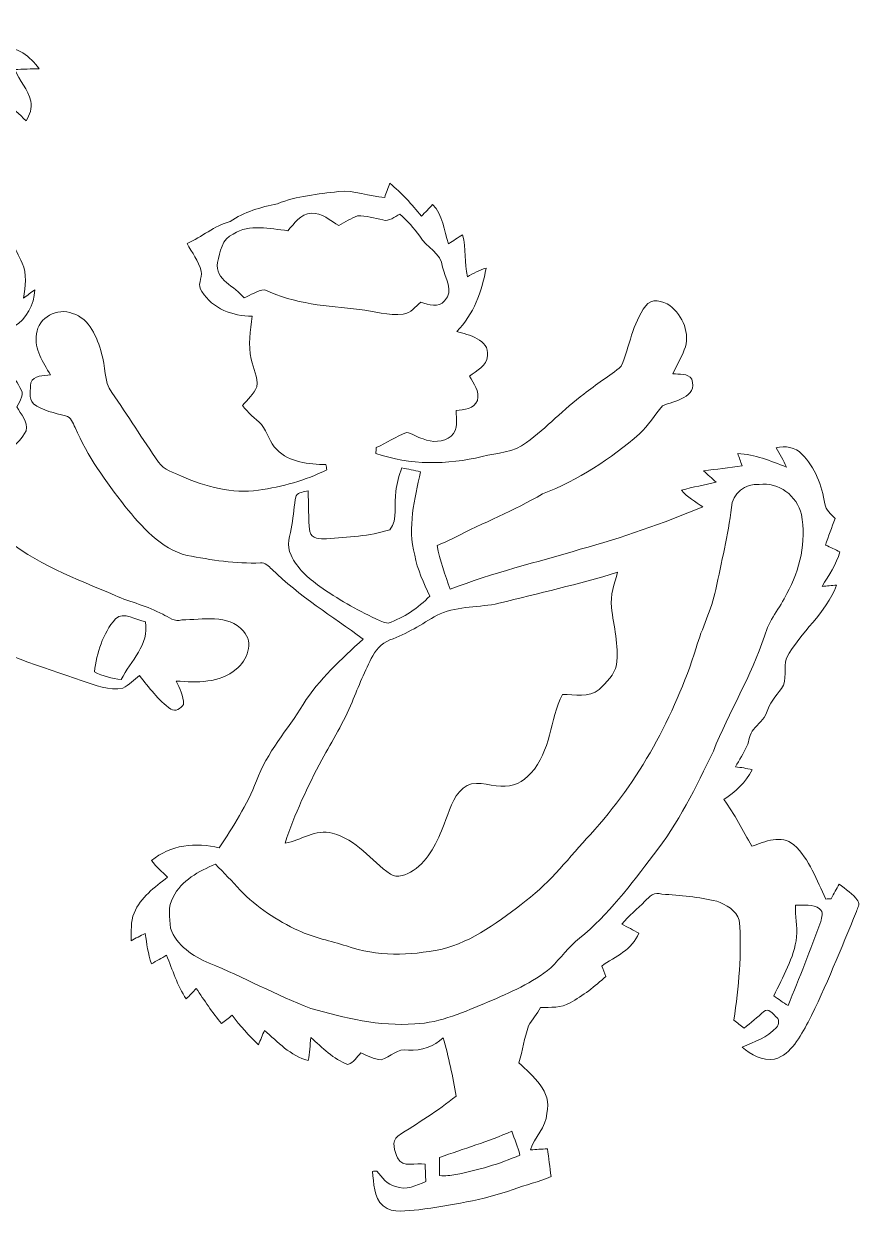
# Model space of a CAD drawing. Header units: centimetres. Extents: x -16.2 to 16.2, y -11.9 to 11.9.
# Drawn here: x -0.54 to 16.18, y -11.94 to 11.88 of the extents above; entities that cross this region are included whole.
import ezdxf

# ---------------------------------------------------------------- set-up
doc = ezdxf.new("R2010")
doc.units = ezdxf.units.CM
doc.header["$MEASUREMENT"] = 0
doc.layers.add('Layer 1', color=7, linetype='Continuous')

msp = doc.modelspace()

# ---------------------------------------------------------------- linework, layer by layer
at = {"layer": 'Layer 1', "color": 250, "lineweight": 9}
for points, knots in [([(-1.87476, 11.74506), (-1.60665, 11.83325), (-1.32301, 11.85371), (-1.04326, 11.87523), (-1.04326, 11.87523), (-1.03091, 11.8456), (-1.01856, 11.81632), (-1.00586, 11.78704), (-1.00586, 11.78704), (-1.16461, 11.7246), (-1.33183, 11.67415), (-1.468, 11.56761), (-1.468, 11.56761), (-1.16885, 11.46142), (-0.83971, 11.44978), (-0.55748, 11.2935), (-0.55748, 11.2935), (-0.42801, 11.21201), (-0.31865, 11.09947), (-0.22799, 10.97635), (-0.22799, 10.97635), (-0.39027, 10.97071), (-0.55184, 10.97212), (-0.71341, 10.95801), (-0.71341, 10.95801), (-0.62486, 10.73929), (-0.44601, 10.56149), (-0.39732, 10.32689), (-0.39732, 10.32689), (-0.36134, 10.18543), (-0.42308, 10.05455), (-0.48905, 9.93566), (-0.48905, 9.93566), (-0.62698, 10.06442), (-0.7628, 10.1946), (-0.89933, 10.32477), (-0.89933, 10.32477), (-1.12122, 10.08171), (-1.39498, 9.85382), (-1.74423, 9.85875), (-1.74423, 9.85875), (-1.71177, 9.98117), (-1.6712, 10.10147), (-1.63734, 10.22353), (-1.63734, 10.22353), (-1.92309, 10.08735), (-2.2681, 9.86228), (-2.57784, 10.05137), (-2.57784, 10.05137), (-2.50305, 10.15227), (-2.4265, 10.25175), (-2.34995, 10.35158), (-2.34995, 10.35158), (-2.48718, 10.42637), (-2.63711, 10.48705), (-2.73941, 10.60947), (-2.73941, 10.60947), (-2.62653, 10.63698), (-2.51399, 10.66097), (-2.39934, 10.68461), (-2.39934, 10.68461), (-2.43391, 10.78162), (-2.47201, 10.87687), (-2.5147, 10.97036), (-2.5147, 10.97036), (-2.75035, 10.84724), (-3.02446, 10.72659), (-3.14017, 10.47188), (-3.14017, 10.47188), (-3.27211, 10.10182), (-3.15957, 9.68378), (-2.93238, 9.37615), (-2.93238, 9.37615), (-2.57185, 8.91084), (-1.99082, 8.70658), (-1.58089, 8.29454), (-1.58089, 8.29454), (-1.33077, 8.04618), (-1.31278, 7.68776), (-1.1946, 7.37626), (-1.1946, 7.37626), (-1.13992, 7.39178), (-1.08489, 7.40695), (-1.02985, 7.42247), (-1.02985, 7.42247), (-1.07289, 7.57381), (-1.11946, 7.72445), (-1.14874, 7.87932), (-1.14874, 7.87932), (-0.85064, 7.71951), (-0.70812, 7.3812), (-0.56948, 7.08874), (-0.56948, 7.08874), (-0.46682, 6.86896), (-0.50457, 6.62025), (-0.54302, 6.38954), (-0.54302, 6.38954), (-0.46682, 6.44316), (-0.39238, 6.4989), (-0.31583, 6.55182), (-0.31583, 6.55182), (-0.32783, 6.25866), (-0.47917, 5.96797), (-0.7367, 5.81839), (-0.7367, 5.81839), (-0.89192, 5.72526), (-1.05243, 5.58379), (-1.00728, 5.37636), (-1.00728, 5.37636), (-1.03691, 5.05886), (-0.73634, 4.8666), (-0.61675, 4.60201), (-0.61675, 4.60201), (-0.51056, 4.48207), (-0.60828, 4.32614), (-0.67496, 4.2136), (-0.67496, 4.2136), (-0.59664, 4.06262), (-0.44318, 3.92045), (-0.49187, 3.73206), (-0.49187, 3.73206), (-0.55854, 3.58354), (-0.69189, 3.48089), (-0.79773, 3.36129), (-0.79773, 3.36129), (-0.76703, 3.13763), (-0.7247, 2.91538), (-0.70177, 2.69031), (-0.70177, 2.69031), (-0.68025, 2.31742), (-0.82136, 1.96394), (-0.9787, 1.63339), (-0.9787, 1.63339), (-0.31795, 1.08023), (0.50367, 0.77402), (1.28825, 0.44135), (1.28825, 0.44135), (1.6001, 0.29989), (1.93983, 0.23074), (2.24075, 0.06423), (2.24075, 0.06423), (2.36281, 0.00814), (2.47676, -0.09663), (2.62563, -0.04689), (2.62563, -0.04689), (3.03274, -0.04866), (3.55097, 0.08222), (3.854, -0.27479), (3.854, -0.27479), (4.07061, -0.50268), (3.92773, -0.86216), (3.71042, -1.0322), (3.71042, -1.0322), (3.38481, -1.31513), (2.9202, -1.30419), (2.51309, -1.27103), (2.51309, -1.27103), (2.58083, -1.4199), (2.6595, -1.56913), (2.65597, -1.73882), (2.65597, -1.73882), (2.60411, -1.8189), (2.49757, -1.89686), (2.40409, -1.8316), (2.40409, -1.8316), (2.15079, -1.6545), (1.96876, -1.3998), (1.77544, -1.16379), (1.77544, -1.16379), (1.66361, -1.24457), (1.56694, -1.34688), (1.44629, -1.41391), (1.44629, -1.41391), (1.16513, -1.47317), (0.89526, -1.34794), (0.63208, -1.27068), (0.63208, -1.27068), (-0.18777, -0.96905), (-1.05137, -0.74645), (-1.78903, -0.26138), (-1.78903, -0.26138), (-1.98059, -0.56936), (-1.99823, -0.95459), (-2.21413, -1.24704), (-2.21413, -1.24704), (-2.4713, -1.5088), (-2.81279, -1.65344), (-3.13417, -1.81784), (-3.13417, -1.81784), (-3.16875, -2.53468), (-2.90981, -3.20919), (-2.68544, -3.87524), (-2.68544, -3.87524), (-2.39122, -3.91369), (-2.09524, -3.96449), (-1.81866, -4.07667), (-1.81866, -4.07667), (-1.81937, -4.12218), (-1.82043, -4.16769), (-1.82113, -4.21355), (-1.82113, -4.21355), (-1.88252, -4.23366), (-1.94355, -4.25342), (-2.00458, -4.27352), (-2.00458, -4.27352), (-1.79432, -4.49048), (-1.49834, -4.64782), (-1.39851, -4.94909), (-1.39851, -4.94909), (-1.50152, -5.00448), (-1.60559, -5.0574), (-1.71071, -5.10784), (-1.71071, -5.10784), (-1.61088, -5.29129), (-1.48952, -5.48073), (-1.5054, -5.69875), (-1.5054, -5.69875), (-1.49728, -5.93052), (-1.59853, -6.14183), (-1.71001, -6.33727), (-1.71001, -6.33727), (-1.75481, -6.33445), (-1.79926, -6.33198), (-1.84371, -6.33022), (-1.84371, -6.33022), (-1.87546, -6.24308), (-1.90792, -6.15595), (-1.9439, -6.07093), (-1.9439, -6.07093), (-2.16721, -6.29423), (-2.40533, -6.50766), (-2.69567, -6.64137), (-2.69567, -6.64137), (-2.68156, -6.56411), (-2.66533, -6.48791), (-2.64946, -6.41136), (-2.64946, -6.41136), (-2.80362, -6.46815), (-2.95602, -6.538), (-3.12394, -6.54118), (-3.12394, -6.54118), (-3.3536, -6.538), (-3.61854, -6.60256), (-3.82562, -6.47309), (-3.82562, -6.47309), (-3.85031, -6.33657), (-3.83938, -6.19581), (-3.84678, -6.05893), (-3.84678, -6.05893), (-3.95262, -5.97356), (-4.09408, -5.91994), (-4.16887, -5.80281), (-4.16887, -5.80281), (-4.22249, -5.59009), (-4.26377, -5.37313), (-4.34808, -5.16923), (-4.34808, -5.16923), (-4.60596, -5.1791), (-4.86455, -5.20592), (-5.12243, -5.19039), (-5.12243, -5.19039), (-5.31716, -5.06057), (-5.44593, -4.84749), (-5.66147, -4.74413), (-5.66147, -4.74413), (-5.9437, -5.4391), (-5.85374, -6.20745), (-5.80893, -6.93558), (-5.80893, -6.93558), (-5.75037, -7.19029), (-5.96733, -7.36209), (-6.12114, -7.52649), (-6.12114, -7.52649), (-5.98673, -8.20629), (-5.77754, -8.89456), (-5.3662, -9.46218), (-5.3662, -9.46218), (-5.19193, -9.68055), (-4.89242, -9.60153), (-4.66876, -9.7183), (-4.66876, -9.7183), (-4.57033, -9.79661), (-4.63101, -9.94443), (-4.68498, -10.03156), (-4.68498, -10.03156), (-4.79858, -10.19384), (-5.00707, -10.2076), (-5.17923, -10.26051), (-5.17923, -10.26051), (-5.15171, -10.47007), (-5.10761, -10.67644), (-5.05893, -10.88211), (-5.05893, -10.88211), (-4.80951, -10.74417), (-4.62572, -10.52863), (-4.43028, -10.32754), (-4.43028, -10.32754), (-4.4398, -10.53498), (-4.4331, -10.76569), (-4.53717, -10.95266), (-4.53717, -10.95266), (-4.71391, -11.16116), (-4.98837, -11.26523), (-5.25543, -11.29063), (-5.25543, -11.29063), (-6.12502, -11.37917), (-6.97733, -11.14422), (-7.83564, -11.04862), (-7.83564, -11.04862), (-7.84305, -10.93185), (-7.8487, -10.81967), (-7.85399, -10.70431), (-7.85399, -10.70431), (-7.77003, -10.66656), (-7.68465, -10.63164), (-7.59928, -10.59671), (-7.59928, -10.59671), (-7.65043, -10.36705), (-7.72205, -10.14233), (-7.85681, -9.94725), (-7.85681, -9.94725), (-8.12386, -9.17043), (-8.13621, -8.33611), (-8.08823, -7.52367), (-8.08823, -7.52367), (-8.14256, -7.29507), (-8.31083, -7.1021), (-8.33094, -6.86009), (-8.33094, -6.86009), (-8.39515, -6.05117), (-8.27838, -5.24543), (-8.22405, -4.44003), (-8.22405, -4.44003), (-9.00157, -4.48272), (-9.74241, -4.2192), (-10.49806, -4.09008), (-10.49806, -4.09008), (-10.81238, -4.10631), (-11.12424, -4.27035), (-11.44174, -4.17827), (-11.44174, -4.17827), (-11.62871, -4.06715), (-11.73348, -3.84702), (-11.93245, -3.75776), (-11.93245, -3.75776), (-12.2242, -3.70661), (-12.535, -3.61065), (-12.82463, -3.72495), (-12.82463, -3.72495), (-13.22644, -3.9091), (-13.48503, -4.29152), (-13.66247, -4.68133), (-13.66247, -4.68133), (-13.79794, -4.95333), (-13.85156, -5.26271), (-14.02548, -5.51601), (-14.02548, -5.51601), (-14.15283, -5.39853), (-14.25514, -5.25707), (-14.36344, -5.12266), (-14.36344, -5.12266), (-14.46081, -5.1844), (-14.58463, -5.23167), (-14.63226, -5.34526), (-14.63226, -5.34526), (-14.46786, -5.60702), (-14.16871, -5.70651), (-13.89425, -5.80599), (-13.89425, -5.80599), (-14.08651, -5.89313), (-14.31158, -5.95275), (-14.51796, -5.87619), (-14.51796, -5.87619), (-14.87532, -5.76613), (-15.13285, -5.45533), (-15.28066, -5.12301), (-15.28066, -5.12301), (-15.46905, -4.75189), (-15.60134, -4.35572), (-15.7555, -3.97013), (-15.7555, -3.97013), (-15.90261, -3.63747), (-16.0596, -3.30726), (-16.15555, -2.95519), (-16.15555, -2.95519), (-16.02855, -2.88499), (-15.89979, -2.81796), (-15.76715, -2.75905), (-15.76715, -2.75905), (-15.74245, -2.88605), (-15.7167, -3.01128), (-15.69059, -3.13864), (-15.69059, -3.13864), (-15.55865, -3.10054), (-15.4306, -3.04445), (-15.32758, -2.95061), (-15.32758, -2.95061), (-15.1385, -2.79221), (-14.9039, -2.71001), (-14.68623, -2.6003), (-14.68623, -2.6003), (-13.9648, -2.17943), (-13.27724, -1.69119), (-12.50713, -1.36028), (-12.50713, -1.36028), (-11.87424, -1.1532), (-11.1962, -1.1712), (-10.54074, -1.23011), (-10.54074, -1.23011), (-10.55803, -1.10487), (-10.59119, -0.98493), (-10.63952, -0.86957), (-10.63952, -0.86957), (-10.74923, -0.7207), (-10.99336, -0.68718), (-11.02934, -0.48469), (-11.02934, -0.48469), (-11.07626, -0.2134), (-11.08543, 0.06282), (-11.11118, 0.33622), (-11.11118, 0.33622), (-11.24206, 0.35351), (-11.40046, 0.32423), (-11.513, 0.41242), (-11.513, 0.41242), (-11.56309, 0.5045), (-11.51194, 0.61139), (-11.49501, 0.70452), (-11.49501, 0.70452), (-11.44526, 0.87774), (-11.39094, 1.05025), (-11.36377, 1.2291), (-11.36377, 1.2291), (-11.49007, 1.23581), (-11.61671, 1.2351), (-11.74301, 1.23263), (-11.74301, 1.23263), (-11.65235, 1.47429), (-11.5003, 1.68419), (-11.37012, 1.90503), (-11.37012, 1.90503), (-11.46925, 1.96712), (-11.58003, 2.01721), (-11.6587, 2.10682), (-11.6587, 2.10682), (-11.65552, 2.25075), (-11.53205, 2.37422), (-11.39129, 2.39045), (-11.39129, 2.39045), (-11.11859, 2.4229), (-10.84413, 2.3975), (-10.57143, 2.38057), (-10.57143, 2.38057), (-10.59754, 2.52697), (-10.62118, 2.67408), (-10.62611, 2.82331), (-10.62611, 2.82331), (-10.1929, 2.79509), (-9.81896, 2.52062), (-9.56355, 2.18548), (-9.56355, 2.18548), (-9.47359, 2.06272), (-9.43584, 1.8948), (-9.2972, 1.81366), (-9.2972, 1.81366), (-8.95889, 1.58365), (-8.5412, 1.54519), (-8.1736, 1.38186), (-8.1736, 1.38186), (-7.94042, 1.27673), (-7.70441, 1.1783), (-7.46346, 1.09329), (-7.46346, 1.09329), (-7.33752, 1.35928), (-7.22216, 1.63233), (-7.16148, 1.92161), (-7.16148, 1.92161), (-7.46417, 2.0091), (-7.77814, 2.06589), (-8.06601, 2.19783), (-8.06601, 2.19783), (-8.35528, 2.3273), (-8.6301, 2.48676), (-8.9229, 2.60847), (-8.9229, 2.60847), (-9.41573, 2.80532), (-9.8754, 3.0759), (-10.31638, 3.3687), (-10.31638, 3.3687), (-10.56156, 3.53027), (-10.76652, 3.7624), (-10.86142, 4.04321), (-10.86142, 4.04321), (-11.04416, 4.05168), (-11.23219, 4.01993), (-11.40893, 4.07849), (-11.40893, 4.07849), (-11.57756, 4.14446), (-11.6915, 4.29263), (-11.8058, 4.42527), (-11.8058, 4.42527), (-11.7042, 4.53216), (-11.58602, 4.62071), (-11.45973, 4.6962), (-11.45973, 4.6962), (-11.67281, 4.91422), (-11.91693, 5.12589), (-11.99419, 5.43527), (-11.99419, 5.43527), (-12.23337, 5.88859), (-11.62906, 6.28512), (-11.23536, 6.11931), (-11.23536, 6.11931), (-10.98948, 5.98772), (-10.76088, 5.82686), (-10.51816, 5.68892), (-10.51816, 5.68892), (-10.40175, 5.86002), (-10.29697, 6.05122), (-10.12835, 6.17752), (-10.12835, 6.17752), (-9.96501, 6.21421), (-9.84577, 6.08791), (-9.71701, 6.017), (-9.71701, 6.017), (-9.38363, 5.81804), (-9.13563, 5.50759), (-8.80155, 5.30898), (-8.80155, 5.30898), (-8.26074, 4.97807), (-7.65855, 4.76217), (-7.05283, 4.58367), (-7.05283, 4.58367), (-6.44499, 4.41575), (-5.79341, 4.36212), (-5.17605, 4.50853), (-5.17605, 4.50853), (-5.17535, 4.71349), (-5.15912, 4.91951), (-5.17746, 5.12342), (-5.17746, 5.12342), (-5.31751, 5.21479), (-5.54012, 5.17492), (-5.6142, 5.35449), (-5.6142, 5.35449), (-5.68828, 5.56545), (-5.64172, 5.79899), (-5.64807, 6.01842), (-5.64807, 6.01842), (-5.786, 5.92105), (-5.92323, 5.80393), (-6.10103, 5.79969), (-6.10103, 5.79969), (-6.0527, 6.09779), (-5.93558, 6.37684), (-5.7987, 6.64354), (-5.7987, 6.64354), (-5.88266, 6.67317), (-5.96698, 6.70175), (-6.05059, 6.73138), (-6.05059, 6.73138), (-5.94475, 7.05805), (-5.68193, 7.2863), (-5.4357, 7.50855), (-5.4357, 7.50855), (-5.52248, 7.56252), (-5.60891, 7.6165), (-5.69534, 7.67047), (-5.69534, 7.67047), (-5.69746, 7.70011), (-5.70169, 7.75937), (-5.70381, 7.78901), (-5.70381, 7.78901), (-5.51048, 7.89555), (-5.2967, 7.94494), (-5.08045, 7.97704), (-5.08045, 7.97704), (-4.93969, 8.76232), (-4.72379, 9.5596), (-4.26835, 10.22529), (-4.26835, 10.22529), (-3.94733, 10.65603), (-3.54057, 11.04373), (-3.04033, 11.25575), (-3.04033, 11.25575), (-2.83325, 11.3383), (-2.60113, 11.29244), (-2.39087, 11.35418), (-2.39087, 11.35418), (-2.21342, 11.47589), (-2.07478, 11.6551), (-1.87476, 11.74506), (-1.87476, 11.74506), (-1.87476, 11.74506), (-1.87476, 11.74506), (-1.87476, 11.74506)], [0, 0, 0, 0, 0.00666667, 0.00666667, 0.00666667, 0.00666667, 0.01333333, 0.01333333, 0.01333333, 0.01333333, 0.02, 0.02, 0.02, 0.02, 0.02666667, 0.02666667, 0.02666667, 0.02666667, 0.03333333, 0.03333333, 0.03333333, 0.03333333, 0.04, 0.04, 0.04, 0.04, 0.04666667, 0.04666667, 0.04666667, 0.04666667, 0.05333333, 0.05333333, 0.05333333, 0.05333333, 0.06, 0.06, 0.06, 0.06, 0.06666667, 0.06666667, 0.06666667, 0.06666667, 0.07333333, 0.07333333, 0.07333333, 0.07333333, 0.08, 0.08, 0.08, 0.08, 0.08666667, 0.08666667, 0.08666667, 0.08666667, 0.09333333, 0.09333333, 0.09333333, 0.09333333, 0.1, 0.1, 0.1, 0.1, 0.10666667, 0.10666667, 0.10666667, 0.10666667, 0.11333333, 0.11333333, 0.11333333, 0.11333333, 0.12, 0.12, 0.12, 0.12, 0.12666667, 0.12666667, 0.12666667, 0.12666667, 0.13333333, 0.13333333, 0.13333333, 0.13333333, 0.14, 0.14, 0.14, 0.14, 0.14666667, 0.14666667, 0.14666667, 0.14666667, 0.15333333, 0.15333333, 0.15333333, 0.15333333, 0.16, 0.16, 0.16, 0.16, 0.16666667, 0.16666667, 0.16666667, 0.16666667, 0.17333333, 0.17333333, 0.17333333, 0.17333333, 0.18, 0.18, 0.18, 0.18, 0.18666667, 0.18666667, 0.18666667, 0.18666667, 0.19333333, 0.19333333, 0.19333333, 0.19333333, 0.2, 0.2, 0.2, 0.2, 0.20666667, 0.20666667, 0.20666667, 0.20666667, 0.21333333, 0.21333333, 0.21333333, 0.21333333, 0.22, 0.22, 0.22, 0.22, 0.22666667, 0.22666667, 0.22666667, 0.22666667, 0.23333333, 0.23333333, 0.23333333, 0.23333333, 0.24, 0.24, 0.24, 0.24, 0.24666667, 0.24666667, 0.24666667, 0.24666667, 0.25333333, 0.25333333, 0.25333333, 0.25333333, 0.26, 0.26, 0.26, 0.26, 0.26666667, 0.26666667, 0.26666667, 0.26666667, 0.27333333, 0.27333333, 0.27333333, 0.27333333, 0.28, 0.28, 0.28, 0.28, 0.28666667, 0.28666667, 0.28666667, 0.28666667, 0.29333333, 0.29333333, 0.29333333, 0.29333333, 0.3, 0.3, 0.3, 0.3, 0.30666667, 0.30666667, 0.30666667, 0.30666667, 0.31333333, 0.31333333, 0.31333333, 0.31333333, 0.32, 0.32, 0.32, 0.32, 0.32666667, 0.32666667, 0.32666667, 0.32666667, 0.33333333, 0.33333333, 0.33333333, 0.33333333, 0.34, 0.34, 0.34, 0.34, 0.34666667, 0.34666667, 0.34666667, 0.34666667, 0.35333333, 0.35333333, 0.35333333, 0.35333333, 0.36, 0.36, 0.36, 0.36, 0.36666667, 0.36666667, 0.36666667, 0.36666667, 0.37333333, 0.37333333, 0.37333333, 0.37333333, 0.38, 0.38, 0.38, 0.38, 0.38666667, 0.38666667, 0.38666667, 0.38666667, 0.39333333, 0.39333333, 0.39333333, 0.39333333, 0.4, 0.4, 0.4, 0.4, 0.40666667, 0.40666667, 0.40666667, 0.40666667, 0.41333333, 0.41333333, 0.41333333, 0.41333333, 0.42, 0.42, 0.42, 0.42, 0.42666667, 0.42666667, 0.42666667, 0.42666667, 0.43333333, 0.43333333, 0.43333333, 0.43333333, 0.44, 0.44, 0.44, 0.44, 0.44666667, 0.44666667, 0.44666667, 0.44666667, 0.45333333, 0.45333333, 0.45333333, 0.45333333, 0.46, 0.46, 0.46, 0.46, 0.46666667, 0.46666667, 0.46666667, 0.46666667, 0.47333333, 0.47333333, 0.47333333, 0.47333333, 0.48, 0.48, 0.48, 0.48, 0.48666667, 0.48666667, 0.48666667, 0.48666667, 0.49333333, 0.49333333, 0.49333333, 0.49333333, 0.5, 0.5, 0.5, 0.5, 0.50666667, 0.50666667, 0.50666667, 0.50666667, 0.51333333, 0.51333333, 0.51333333, 0.51333333, 0.52, 0.52, 0.52, 0.52, 0.52666667, 0.52666667, 0.52666667, 0.52666667, 0.53333333, 0.53333333, 0.53333333, 0.53333333, 0.54, 0.54, 0.54, 0.54, 0.54666667, 0.54666667, 0.54666667, 0.54666667, 0.55333333, 0.55333333, 0.55333333, 0.55333333, 0.56, 0.56, 0.56, 0.56, 0.56666667, 0.56666667, 0.56666667, 0.56666667, 0.57333333, 0.57333333, 0.57333333, 0.57333333, 0.58, 0.58, 0.58, 0.58, 0.58666667, 0.58666667, 0.58666667, 0.58666667, 0.59333333, 0.59333333, 0.59333333, 0.59333333, 0.6, 0.6, 0.6, 0.6, 0.60666667, 0.60666667, 0.60666667, 0.60666667, 0.61333333, 0.61333333, 0.61333333, 0.61333333, 0.62, 0.62, 0.62, 0.62, 0.62666667, 0.62666667, 0.62666667, 0.62666667, 0.63333333, 0.63333333, 0.63333333, 0.63333333, 0.64, 0.64, 0.64, 0.64, 0.64666667, 0.64666667, 0.64666667, 0.64666667, 0.65333333, 0.65333333, 0.65333333, 0.65333333, 0.66, 0.66, 0.66, 0.66, 0.66666667, 0.66666667, 0.66666667, 0.66666667, 0.67333333, 0.67333333, 0.67333333, 0.67333333, 0.68, 0.68, 0.68, 0.68, 0.68666667, 0.68666667, 0.68666667, 0.68666667, 0.69333333, 0.69333333, 0.69333333, 0.69333333, 0.7, 0.7, 0.7, 0.7, 0.70666667, 0.70666667, 0.70666667, 0.70666667, 0.71333333, 0.71333333, 0.71333333, 0.71333333, 0.72, 0.72, 0.72, 0.72, 0.72666667, 0.72666667, 0.72666667, 0.72666667, 0.73333333, 0.73333333, 0.73333333, 0.73333333, 0.74, 0.74, 0.74, 0.74, 0.74666667, 0.74666667, 0.74666667, 0.74666667, 0.75333333, 0.75333333, 0.75333333, 0.75333333, 0.76, 0.76, 0.76, 0.76, 0.76666667, 0.76666667, 0.76666667, 0.76666667, 0.77333333, 0.77333333, 0.77333333, 0.77333333, 0.78, 0.78, 0.78, 0.78, 0.78666667, 0.78666667, 0.78666667, 0.78666667, 0.79333333, 0.79333333, 0.79333333, 0.79333333, 0.8, 0.8, 0.8, 0.8, 0.80666667, 0.80666667, 0.80666667, 0.80666667, 0.81333333, 0.81333333, 0.81333333, 0.81333333, 0.82, 0.82, 0.82, 0.82, 0.82666667, 0.82666667, 0.82666667, 0.82666667, 0.83333333, 0.83333333, 0.83333333, 0.83333333, 0.84, 0.84, 0.84, 0.84, 0.84666667, 0.84666667, 0.84666667, 0.84666667, 0.85333333, 0.85333333, 0.85333333, 0.85333333, 0.86, 0.86, 0.86, 0.86, 0.86666667, 0.86666667, 0.86666667, 0.86666667, 0.87333333, 0.87333333, 0.87333333, 0.87333333, 0.88, 0.88, 0.88, 0.88, 0.88666667, 0.88666667, 0.88666667, 0.88666667, 0.89333333, 0.89333333, 0.89333333, 0.89333333, 0.9, 0.9, 0.9, 0.9, 0.90666667, 0.90666667, 0.90666667, 0.90666667, 0.91333333, 0.91333333, 0.91333333, 0.91333333, 0.92, 0.92, 0.92, 0.92, 0.92666667, 0.92666667, 0.92666667, 0.92666667, 0.93333333, 0.93333333, 0.93333333, 0.93333333, 0.94, 0.94, 0.94, 0.94, 0.94666667, 0.94666667, 0.94666667, 0.94666667, 0.95333333, 0.95333333, 0.95333333, 0.95333333, 0.96, 0.96, 0.96, 0.96, 0.96666667, 0.96666667, 0.96666667, 0.96666667, 0.97333333, 0.97333333, 0.97333333, 0.97333333, 0.98, 0.98, 0.98, 0.98, 0.98666667, 0.98666667, 0.98666667, 0.98666667, 1, 1, 1, 1]), ([(6.67869, 8.40213), (6.71221, 8.49668), (6.74572, 8.59087), (6.7817, 8.68436), (6.7817, 8.68436), (7.01736, 8.49209), (7.21985, 8.2642), (7.41247, 8.0296), (7.41247, 8.0296), (7.49149, 8.10122), (7.5624, 8.18059), (7.63331, 8.25997), (7.63331, 8.25997), (7.84709, 8.055), (7.85944, 7.74138), (7.95716, 7.47645), (7.95716, 7.47645), (8.05029, 7.53536), (8.14131, 7.59745), (8.2348, 7.65636), (8.2348, 7.65636), (8.30888, 7.38155), (8.26619, 7.09121), (8.33181, 6.81463), (8.33181, 6.81463), (8.4507, 6.88272), (8.57346, 6.94587), (8.70505, 6.98714), (8.70505, 6.98714), (8.62497, 6.52254), (8.4581, 6.06216), (8.11803, 5.72349), (8.11803, 5.72349), (8.35157, 5.64976), (8.77525, 5.56968), (8.73221, 5.23419), (8.73221, 5.23419), (8.73609, 5.02605), (8.50573, 4.94103), (8.37203, 4.82814), (8.37203, 4.82814), (8.45387, 4.67751), (8.58369, 4.52652), (8.53219, 4.34166), (8.53219, 4.34166), (8.47186, 4.16915), (8.26055, 4.15363), (8.10815, 4.14305), (8.10815, 4.14305), (8.10462, 3.96842), (8.15719, 3.76099), (8.01008, 3.62905), (8.01008, 3.62905), (7.8545, 3.50029), (7.62555, 3.49711), (7.44457, 3.57084), (7.44457, 3.57084), (7.32957, 3.60436), (7.23044, 3.68091), (7.11155, 3.70172), (7.11155, 3.70172), (6.90553, 3.61388), (6.71609, 3.49076), (6.51112, 3.39975), (6.51112, 3.39975), (6.50901, 3.37011), (6.50442, 3.3112), (6.5023, 3.28157), (6.5023, 3.28157), (7.18317, 3.04273), (7.93176, 3.05085), (8.6285, 3.21877), (8.6285, 3.21877), (8.92589, 3.29603), (9.26385, 3.29709), (9.51467, 3.49852), (9.51467, 3.49852), (9.91649, 3.79803), (10.25904, 4.16915), (10.66191, 4.46831), (10.66191, 4.46831), (10.90391, 4.66234), (11.1685, 4.82779), (11.40839, 5.02429), (11.40839, 5.02429), (11.57102, 5.42434), (11.6331, 5.87589), (11.89592, 6.2329), (11.89592, 6.2329), (12.00176, 6.39448), (12.24447, 6.33662), (12.37676, 6.23784), (12.37676, 6.23784), (12.64099, 6.04311), (12.79445, 5.66917), (12.66851, 5.35484), (12.66851, 5.35484), (12.6043, 5.18904), (12.51646, 5.03417), (12.43955, 4.87436), (12.43955, 4.87436), (12.56867, 4.86166), (12.73412, 4.89341), (12.81879, 4.76747), (12.81879, 4.76747), (12.93874, 4.38894), (12.46672, 4.34237), (12.23247, 4.23124), (12.23247, 4.23124), (12.07267, 4.0538), (11.95378, 3.83684), (11.77104, 3.67668), (11.77104, 3.67668), (11.20095, 3.16762), (10.5469, 2.74711), (9.83288, 2.47053), (9.83288, 2.47053), (9.2635, 2.13892), (8.65037, 1.8955), (8.06582, 1.59317), (8.06582, 1.59317), (7.9554, 1.53814), (7.84251, 1.4884), (7.72821, 1.44148), (7.72821, 1.44148), (7.78112, 1.14056), (7.88484, 0.85199), (7.9875, 0.56553), (7.9875, 0.56553), (8.83522, 0.89185), (9.71964, 1.10457), (10.58888, 1.36351), (10.58888, 1.36351), (11.42391, 1.59035), (12.23953, 1.88562), (13.04069, 2.21089), (13.04069, 2.21089), (12.89005, 2.31354), (12.72919, 2.40562), (12.61065, 2.54638), (12.61065, 2.54638), (12.83925, 2.61023), (13.0735, 2.6515), (13.30527, 2.70407), (13.30527, 2.70407), (13.22484, 2.78415), (13.137, 2.85647), (13.05304, 2.93232), (13.05304, 2.93232), (13.3088, 2.96795), (13.56739, 2.98735), (13.82174, 3.03568), (13.82174, 3.03568), (13.79422, 3.11752), (13.76529, 3.19831), (13.73742, 3.2798), (13.73742, 3.2798), (14.07891, 3.26146), (14.39641, 3.1334), (14.71003, 3.00922), (14.71003, 3.00922), (14.65288, 3.14363), (14.57774, 3.26887), (14.50613, 3.39587), (14.50613, 3.39587), (14.68463, 3.43502), (14.88783, 3.41033), (15.01907, 3.26957), (15.01907, 3.26957), (15.28259, 3.00428), (15.41806, 2.63634), (15.47803, 2.27262), (15.47803, 2.27262), (15.49779, 2.14809), (15.60009, 2.06484), (15.68335, 1.98017), (15.68335, 1.98017), (15.61949, 1.80237), (15.544, 1.6288), (15.49179, 1.44712), (15.49179, 1.44712), (15.5888, 1.40373), (15.68511, 1.35857), (15.78071, 1.31165), (15.78071, 1.31165), (15.70204, 1.06259), (15.55776, 0.84317), (15.4237, 0.62162), (15.4237, 0.62162), (15.5193, 0.63044), (15.61455, 0.63926), (15.71086, 0.64596), (15.71086, 0.64596), (15.5066, 0.08081), (14.98802, -0.28749), (14.71321, -0.81242), (14.71321, -0.81242), (14.63842, -1.00574), (14.73896, -1.24457), (14.6109, -1.42132), (14.6109, -1.42132), (14.49484, -1.57266), (14.36925, -1.72118), (14.3121, -1.90744), (14.3121, -1.90744), (14.26059, -2.0422), (14.14206, -2.13252), (14.05316, -2.24117), (14.05316, -2.24117), (13.96708, -2.33254), (13.9692, -2.46624), (13.91981, -2.57596), (13.91981, -2.57596), (13.85208, -2.71777), (13.766, -2.85007), (13.69333, -2.98941), (13.69333, -2.98941), (13.80445, -2.99823), (13.91487, -3.01622), (14.02247, -3.04797), (14.02247, -3.04797), (13.89864, -3.29915), (13.68874, -3.48648), (13.45979, -3.63958), (13.45979, -3.63958), (13.67251, -3.93556), (13.84114, -4.25906), (14.01894, -4.57726), (14.01894, -4.57726), (14.28423, -4.4799), (14.60561, -4.33843), (14.85855, -4.54657), (14.85855, -4.54657), (15.17358, -4.8355), (15.31046, -5.25813), (15.49743, -5.63242), (15.49743, -5.63242), (15.52389, -5.63066), (15.57716, -5.62713), (15.60362, -5.62537), (15.60362, -5.62537), (15.65442, -5.52624), (15.70734, -5.42887), (15.76202, -5.33186), (15.76202, -5.33186), (15.89325, -5.43487), (16.03859, -5.52906), (16.13596, -5.6677), (16.13596, -5.6677), (16.18429, -5.73402), (16.13032, -5.81551), (16.11127, -5.8836), (16.11127, -5.8836), (15.79694, -6.62408), (15.50943, -7.37761), (15.14536, -8.09552), (15.14536, -8.09552), (14.97673, -8.38197), (14.82151, -8.73193), (14.47367, -8.83388), (14.47367, -8.83388), (14.23131, -8.87022), (13.99707, -8.75521), (13.82491, -8.59364), (13.82491, -8.59364), (14.06762, -8.49133), (14.33009, -8.40243), (14.50895, -8.19888), (14.50895, -8.19888), (14.56857, -8.14244), (14.57139, -8.0239), (14.49413, -7.97945), (14.49413, -7.97945), (14.43698, -7.92618), (14.3435, -7.79671), (14.26059, -7.88103), (14.26059, -7.88103), (14.12865, -7.99286), (14.0013, -8.10998), (13.86195, -8.21264), (13.86195, -8.21264), (13.79528, -8.15937), (13.72825, -8.10681), (13.66087, -8.0553), (13.66087, -8.0553), (13.74977, -7.39314), (13.82385, -6.72498), (13.76741, -6.05611), (13.76741, -6.05611), (13.71273, -5.85608), (13.49683, -5.74108), (13.3155, -5.67405), (13.3155, -5.67405), (12.95602, -5.59503), (12.58772, -5.55305), (12.22048, -5.53717), (12.22048, -5.53717), (12.07125, -5.47332), (11.97036, -5.58691), (11.8804, -5.67511), (11.8804, -5.67511), (11.73047, -5.83174), (11.55585, -5.96403), (11.42003, -6.13372), (11.42003, -6.13372), (11.53327, -6.19369), (11.64616, -6.25508), (11.75905, -6.31716), (11.75905, -6.31716), (11.6331, -6.64348), (11.28738, -6.78706), (11.01751, -6.97192), (11.01751, -6.97192), (11.04467, -7.04106), (11.07219, -7.11021), (11.10006, -7.17971), (11.10006, -7.17971), (10.88204, -7.38255), (10.64286, -7.56282), (10.38357, -7.70887), (10.38357, -7.70887), (10.20471, -7.80977), (9.99375, -7.79989), (9.79549, -7.79883), (9.79549, -7.79883), (9.72387, -7.92865), (9.63003, -8.04401), (9.55277, -8.16995), (9.55277, -8.16995), (9.4741, -8.41055), (9.43389, -8.66278), (9.36016, -8.9055), (9.36016, -8.9055), (9.63991, -9.17572), (10.0329, -9.47135), (9.91755, -9.91973), (9.91755, -9.91973), (9.91508, -10.20548), (9.66707, -10.38928), (9.59546, -10.65139), (9.59546, -10.65139), (9.70729, -10.64363), (9.81912, -10.63305), (9.93166, -10.6274), (9.93166, -10.6274), (9.95635, -10.81191), (9.98034, -10.99676), (10.00468, -11.18162), (10.00468, -11.18162), (9.76338, -11.29909), (9.49633, -11.34354), (9.24762, -11.44091), (9.24762, -11.44091), (8.63943, -11.65822), (7.99667, -11.75735), (7.35991, -11.84907), (7.35991, -11.84907), (7.12672, -11.85825), (6.84591, -11.93621), (6.6473, -11.76935), (6.6473, -11.76935), (6.45468, -11.59437), (6.46138, -11.31744), (6.43598, -11.08002), (6.43598, -11.08002), (6.45715, -11.07861), (6.49878, -11.07649), (6.51959, -11.07543), (6.51959, -11.07543), (6.62472, -11.19714), (6.72138, -11.35025), (6.89565, -11.37953), (6.89565, -11.37953), (7.10344, -11.46878), (7.31017, -11.35871), (7.50278, -11.28533), (7.50278, -11.28533), (7.49396, -11.16645), (7.49361, -11.05532), (7.4855, -10.93855), (7.4855, -10.93855), (7.31581, -10.90116), (7.03324, -11.01899), (6.93481, -10.8112), (6.93481, -10.8112), (6.8766, -10.68244), (6.80322, -10.47747), (6.94434, -10.3727), (6.94434, -10.3727), (7.33345, -10.11023), (7.74302, -9.87669), (8.10462, -9.57436), (8.10462, -9.57436), (8.04571, -9.1796), (7.95328, -8.79014), (7.84886, -8.40526), (7.84886, -8.40526), (7.66435, -8.58905), (7.41318, -8.66702), (7.15318, -8.65255), (7.15318, -8.65255), (6.93516, -8.6074), (6.79582, -8.79613), (6.60532, -8.84764), (6.60532, -8.84764), (6.46174, -8.83706), (6.33262, -8.76227), (6.20033, -8.71112), (6.20033, -8.71112), (6.12342, -8.79437), (6.06027, -8.90585), (5.94492, -8.93936), (5.94492, -8.93936), (5.64647, -8.84094), (5.43515, -8.6007), (5.20197, -8.40455), (5.20197, -8.40455), (5.18433, -8.55766), (5.1808, -8.71253), (5.14834, -8.86387), (5.14834, -8.86387), (4.7938, -8.76791), (4.54227, -8.49133), (4.27381, -8.25885), (4.27381, -8.25885), (4.23465, -8.35516), (4.19584, -8.45182), (4.1528, -8.54672), (4.1528, -8.54672), (3.96195, -8.36539), (3.78944, -8.16643), (3.63069, -7.95688), (3.63069, -7.95688), (3.56014, -8.01332), (3.48958, -8.07012), (3.41656, -8.12339), (3.41656, -8.12339), (3.22712, -7.90361), (3.07719, -7.6556), (2.90856, -7.42065), (2.90856, -7.42065), (2.84329, -7.49121), (2.77909, -7.56282), (2.71065, -7.6302), (2.71065, -7.6302), (2.53356, -7.35998), (2.43548, -7.05271), (2.3173, -6.75496), (2.3173, -6.75496), (2.21782, -6.81388), (2.11798, -6.87244), (2.01497, -6.925), (2.01497, -6.925), (1.94406, -6.73168), (1.92537, -6.52425), (1.88797, -6.32351), (1.88797, -6.32351), (1.79166, -6.36444), (1.70135, -6.417), (1.61069, -6.46851), (1.61069, -6.46851), (1.62339, -6.28259), (1.58494, -6.08398), (1.67313, -5.91182), (1.67313, -5.91182), (1.78884, -5.59256), (2.08553, -5.40312), (2.33494, -5.19463), (2.33494, -5.19463), (2.23122, -5.0828), (2.10493, -4.99143), (2.01956, -4.86407), (2.01956, -4.86407), (2.38327, -4.5441), (2.9135, -4.49436), (3.36964, -4.6069), (3.36964, -4.6069), (3.65045, -4.18145), (3.92985, -3.74859), (4.11365, -3.27093), (4.11365, -3.27093), (4.31896, -2.70084), (4.73877, -2.24858), (5.04992, -1.73776), (5.04992, -1.73776), (5.36107, -1.22799), (5.82003, -0.84064), (6.24513, -0.43072), (6.24513, -0.43072), (5.62883, 0.02225), (4.97337, 0.42936), (4.42233, 0.96417), (4.42233, 0.96417), (4.35742, 1.02308), (4.28933, 1.09999), (4.19302, 1.09152), (4.19302, 1.09152), (3.69984, 1.07177), (3.20983, 1.15114), (2.72652, 1.24004), (2.72652, 1.24004), (2.19418, 1.37551), (1.822, 1.82036), (1.4858, 2.22605), (1.4858, 2.22605), (1.10269, 2.71606), (0.7358, 3.22759), (0.48956, 3.80227), (0.48956, 3.80227), (0.4444, 3.89011), (0.41054, 4.0097), (0.29941, 4.03122), (0.29941, 4.03122), (0.07999, 4.09613), (-0.16061, 4.12823), (-0.34546, 4.27428), (-0.34546, 4.27428), (-0.44495, 4.38717), (-0.39873, 4.56039), (-0.39838, 4.69444), (-0.39838, 4.69444), (-0.33594, 4.85037), (-0.14156, 4.83238), (-0.00433, 4.85566), (-0.00433, 4.85566), (-0.14861, 5.10613), (-0.33523, 5.36331), (-0.2802, 5.67128), (-0.2802, 5.67128), (-0.25163, 6.00254), (0.14137, 6.20186), (0.44052, 6.08368), (0.44052, 6.08368), (0.78378, 5.97608), (0.92912, 5.59861), (1.01908, 5.28323), (1.01908, 5.28323), (1.10304, 5.0264), (1.05683, 4.7276), (1.22369, 4.50041), (1.22369, 4.50041), (1.54295, 4.0418), (1.83717, 3.56626), (2.15855, 3.10906), (2.15855, 3.10906), (2.26297, 2.94995), (2.45665, 2.90021), (2.61928, 2.82542), (2.61928, 2.82542), (3.09941, 2.61164), (3.62893, 2.47441), (4.15704, 2.54602), (4.15704, 2.54602), (4.62729, 2.61411), (5.0919, 2.74393), (5.52052, 2.95066), (5.52052, 2.95066), (5.51488, 2.98629), (5.50924, 3.02192), (5.5043, 3.0572), (5.5043, 3.0572), (5.16422, 3.06955), (4.77228, 3.09565), (4.52287, 3.35777), (4.52287, 3.35777), (4.37505, 3.49464), (4.33978, 3.70702), (4.2156, 3.86047), (4.2156, 3.86047), (4.08295, 3.98077), (3.94855, 4.0993), (3.83495, 4.23795), (3.83495, 4.23795), (3.93232, 4.36212), (4.06496, 4.46584), (4.12388, 4.61612), (4.12388, 4.61612), (4.14222, 4.80909), (4.05755, 4.98407), (4.00781, 5.16434), (4.00781, 5.16434), (3.94714, 5.44868), (3.99194, 5.74043), (4.02933, 6.02477), (4.02933, 6.02477), (3.63881, 6.02688), (3.24017, 6.17328), (3.02533, 6.51795), (3.02533, 6.51795), (2.9135, 6.63825), (3.0412, 6.78959), (3.01122, 6.92682), (3.01122, 6.92682), (2.95266, 7.12896), (2.82954, 7.30288), (2.72652, 7.4835), (2.72652, 7.4835), (3.02497, 7.60909), (3.26839, 7.83487), (3.58624, 7.9213), (3.58624, 7.9213), (3.87094, 8.11744), (4.20008, 8.20387), (4.53345, 8.2769), (4.53345, 8.2769), (4.92221, 8.43106), (5.34308, 8.46952), (5.75512, 8.51996), (5.75512, 8.51996), (6.06909, 8.55665), (6.36754, 8.41872), (6.67869, 8.40213), (6.67869, 8.40213), (6.67869, 8.40213), (6.67869, 8.40213), (6.67869, 8.40213)], [0, 0, 0, 0, 0.00645161, 0.00645161, 0.00645161, 0.00645161, 0.01290323, 0.01290323, 0.01290323, 0.01290323, 0.01935484, 0.01935484, 0.01935484, 0.01935484, 0.02580645, 0.02580645, 0.02580645, 0.02580645, 0.03225806, 0.03225806, 0.03225806, 0.03225806, 0.03870968, 0.03870968, 0.03870968, 0.03870968, 0.04516129, 0.04516129, 0.04516129, 0.04516129, 0.0516129, 0.0516129, 0.0516129, 0.0516129, 0.05806452, 0.05806452, 0.05806452, 0.05806452, 0.06451613, 0.06451613, 0.06451613, 0.06451613, 0.07096774, 0.07096774, 0.07096774, 0.07096774, 0.07741935, 0.07741935, 0.07741935, 0.07741935, 0.08387097, 0.08387097, 0.08387097, 0.08387097, 0.09032258, 0.09032258, 0.09032258, 0.09032258, 0.09677419, 0.09677419, 0.09677419, 0.09677419, 0.10322581, 0.10322581, 0.10322581, 0.10322581, 0.10967742, 0.10967742, 0.10967742, 0.10967742, 0.11612903, 0.11612903, 0.11612903, 0.11612903, 0.12258065, 0.12258065, 0.12258065, 0.12258065, 0.12903226, 0.12903226, 0.12903226, 0.12903226, 0.13548387, 0.13548387, 0.13548387, 0.13548387, 0.14193548, 0.14193548, 0.14193548, 0.14193548, 0.1483871, 0.1483871, 0.1483871, 0.1483871, 0.15483871, 0.15483871, 0.15483871, 0.15483871, 0.16129032, 0.16129032, 0.16129032, 0.16129032, 0.16774194, 0.16774194, 0.16774194, 0.16774194, 0.17419355, 0.17419355, 0.17419355, 0.17419355, 0.18064516, 0.18064516, 0.18064516, 0.18064516, 0.18709677, 0.18709677, 0.18709677, 0.18709677, 0.19354839, 0.19354839, 0.19354839, 0.19354839, 0.2, 0.2, 0.2, 0.2, 0.20645161, 0.20645161, 0.20645161, 0.20645161, 0.21290323, 0.21290323, 0.21290323, 0.21290323, 0.21935484, 0.21935484, 0.21935484, 0.21935484, 0.22580645, 0.22580645, 0.22580645, 0.22580645, 0.23225806, 0.23225806, 0.23225806, 0.23225806, 0.23870968, 0.23870968, 0.23870968, 0.23870968, 0.24516129, 0.24516129, 0.24516129, 0.24516129, 0.2516129, 0.2516129, 0.2516129, 0.2516129, 0.25806452, 0.25806452, 0.25806452, 0.25806452, 0.26451613, 0.26451613, 0.26451613, 0.26451613, 0.27096774, 0.27096774, 0.27096774, 0.27096774, 0.27741935, 0.27741935, 0.27741935, 0.27741935, 0.28387097, 0.28387097, 0.28387097, 0.28387097, 0.29032258, 0.29032258, 0.29032258, 0.29032258, 0.29677419, 0.29677419, 0.29677419, 0.29677419, 0.30322581, 0.30322581, 0.30322581, 0.30322581, 0.30967742, 0.30967742, 0.30967742, 0.30967742, 0.31612903, 0.31612903, 0.31612903, 0.31612903, 0.32258065, 0.32258065, 0.32258065, 0.32258065, 0.32903226, 0.32903226, 0.32903226, 0.32903226, 0.33548387, 0.33548387, 0.33548387, 0.33548387, 0.34193548, 0.34193548, 0.34193548, 0.34193548, 0.3483871, 0.3483871, 0.3483871, 0.3483871, 0.35483871, 0.35483871, 0.35483871, 0.35483871, 0.36129032, 0.36129032, 0.36129032, 0.36129032, 0.36774194, 0.36774194, 0.36774194, 0.36774194, 0.37419355, 0.37419355, 0.37419355, 0.37419355, 0.38064516, 0.38064516, 0.38064516, 0.38064516, 0.38709677, 0.38709677, 0.38709677, 0.38709677, 0.39354839, 0.39354839, 0.39354839, 0.39354839, 0.4, 0.4, 0.4, 0.4, 0.40645161, 0.40645161, 0.40645161, 0.40645161, 0.41290323, 0.41290323, 0.41290323, 0.41290323, 0.41935484, 0.41935484, 0.41935484, 0.41935484, 0.42580645, 0.42580645, 0.42580645, 0.42580645, 0.43225806, 0.43225806, 0.43225806, 0.43225806, 0.43870968, 0.43870968, 0.43870968, 0.43870968, 0.44516129, 0.44516129, 0.44516129, 0.44516129, 0.4516129, 0.4516129, 0.4516129, 0.4516129, 0.45806452, 0.45806452, 0.45806452, 0.45806452, 0.46451613, 0.46451613, 0.46451613, 0.46451613, 0.47096774, 0.47096774, 0.47096774, 0.47096774, 0.47741935, 0.47741935, 0.47741935, 0.47741935, 0.48387097, 0.48387097, 0.48387097, 0.48387097, 0.49032258, 0.49032258, 0.49032258, 0.49032258, 0.49677419, 0.49677419, 0.49677419, 0.49677419, 0.50322581, 0.50322581, 0.50322581, 0.50322581, 0.50967742, 0.50967742, 0.50967742, 0.50967742, 0.51612903, 0.51612903, 0.51612903, 0.51612903, 0.52258065, 0.52258065, 0.52258065, 0.52258065, 0.52903226, 0.52903226, 0.52903226, 0.52903226, 0.53548387, 0.53548387, 0.53548387, 0.53548387, 0.54193548, 0.54193548, 0.54193548, 0.54193548, 0.5483871, 0.5483871, 0.5483871, 0.5483871, 0.55483871, 0.55483871, 0.55483871, 0.55483871, 0.56129032, 0.56129032, 0.56129032, 0.56129032, 0.56774194, 0.56774194, 0.56774194, 0.56774194, 0.57419355, 0.57419355, 0.57419355, 0.57419355, 0.58064516, 0.58064516, 0.58064516, 0.58064516, 0.58709677, 0.58709677, 0.58709677, 0.58709677, 0.59354839, 0.59354839, 0.59354839, 0.59354839, 0.6, 0.6, 0.6, 0.6, 0.60645161, 0.60645161, 0.60645161, 0.60645161, 0.61290323, 0.61290323, 0.61290323, 0.61290323, 0.61935484, 0.61935484, 0.61935484, 0.61935484, 0.62580645, 0.62580645, 0.62580645, 0.62580645, 0.63225806, 0.63225806, 0.63225806, 0.63225806, 0.63870968, 0.63870968, 0.63870968, 0.63870968, 0.64516129, 0.64516129, 0.64516129, 0.64516129, 0.6516129, 0.6516129, 0.6516129, 0.6516129, 0.65806452, 0.65806452, 0.65806452, 0.65806452, 0.66451613, 0.66451613, 0.66451613, 0.66451613, 0.67096774, 0.67096774, 0.67096774, 0.67096774, 0.67741935, 0.67741935, 0.67741935, 0.67741935, 0.68387097, 0.68387097, 0.68387097, 0.68387097, 0.69032258, 0.69032258, 0.69032258, 0.69032258, 0.69677419, 0.69677419, 0.69677419, 0.69677419, 0.70322581, 0.70322581, 0.70322581, 0.70322581, 0.70967742, 0.70967742, 0.70967742, 0.70967742, 0.71612903, 0.71612903, 0.71612903, 0.71612903, 0.72258065, 0.72258065, 0.72258065, 0.72258065, 0.72903226, 0.72903226, 0.72903226, 0.72903226, 0.73548387, 0.73548387, 0.73548387, 0.73548387, 0.74193548, 0.74193548, 0.74193548, 0.74193548, 0.7483871, 0.7483871, 0.7483871, 0.7483871, 0.75483871, 0.75483871, 0.75483871, 0.75483871, 0.76129032, 0.76129032, 0.76129032, 0.76129032, 0.76774194, 0.76774194, 0.76774194, 0.76774194, 0.77419355, 0.77419355, 0.77419355, 0.77419355, 0.78064516, 0.78064516, 0.78064516, 0.78064516, 0.78709677, 0.78709677, 0.78709677, 0.78709677, 0.79354839, 0.79354839, 0.79354839, 0.79354839, 0.8, 0.8, 0.8, 0.8, 0.80645161, 0.80645161, 0.80645161, 0.80645161, 0.81290323, 0.81290323, 0.81290323, 0.81290323, 0.81935484, 0.81935484, 0.81935484, 0.81935484, 0.82580645, 0.82580645, 0.82580645, 0.82580645, 0.83225806, 0.83225806, 0.83225806, 0.83225806, 0.83870968, 0.83870968, 0.83870968, 0.83870968, 0.84516129, 0.84516129, 0.84516129, 0.84516129, 0.8516129, 0.8516129, 0.8516129, 0.8516129, 0.85806452, 0.85806452, 0.85806452, 0.85806452, 0.86451613, 0.86451613, 0.86451613, 0.86451613, 0.87096774, 0.87096774, 0.87096774, 0.87096774, 0.87741935, 0.87741935, 0.87741935, 0.87741935, 0.88387097, 0.88387097, 0.88387097, 0.88387097, 0.89032258, 0.89032258, 0.89032258, 0.89032258, 0.89677419, 0.89677419, 0.89677419, 0.89677419, 0.90322581, 0.90322581, 0.90322581, 0.90322581, 0.90967742, 0.90967742, 0.90967742, 0.90967742, 0.91612903, 0.91612903, 0.91612903, 0.91612903, 0.92258065, 0.92258065, 0.92258065, 0.92258065, 0.92903226, 0.92903226, 0.92903226, 0.92903226, 0.93548387, 0.93548387, 0.93548387, 0.93548387, 0.94193548, 0.94193548, 0.94193548, 0.94193548, 0.9483871, 0.9483871, 0.9483871, 0.9483871, 0.95483871, 0.95483871, 0.95483871, 0.95483871, 0.96129032, 0.96129032, 0.96129032, 0.96129032, 0.96774194, 0.96774194, 0.96774194, 0.96774194, 0.97419355, 0.97419355, 0.97419355, 0.97419355, 0.98064516, 0.98064516, 0.98064516, 0.98064516, 0.98709677, 0.98709677, 0.98709677, 0.98709677, 1, 1, 1, 1]), ([(5.21325, 8.08463), (4.98995, 8.08075), (4.87812, 7.87403), (4.74089, 7.73644), (4.74089, 7.73644), (4.3807, 7.77595), (3.97994, 7.88108), (3.65115, 7.66977), (3.65115, 7.66977), (3.42714, 7.57769), (3.38057, 7.30994), (3.33718, 7.1018), (3.33718, 7.1018), (3.28039, 6.74549), (3.68855, 6.63084), (3.86705, 6.39236), (3.86705, 6.39236), (4.00393, 6.44245), (4.13093, 6.54864), (4.2791, 6.55499), (4.2791, 6.55499), (4.86753, 6.26995), (5.53393, 6.22691), (6.17387, 6.16305), (6.17387, 6.16305), (6.46562, 6.13025), (6.75207, 6.03076), (7.04946, 6.06816), (7.04946, 6.06816), (7.19869, 6.08791), (7.29359, 6.21844), (7.40365, 6.30628), (7.40365, 6.30628), (7.55535, 6.25548), (7.75643, 6.18457), (7.87673, 6.33592), (7.87673, 6.33592), (8.07005, 6.52677), (7.8866, 6.79629), (7.83404, 7.00655), (7.83404, 7.00655), (7.8104, 7.29477), (7.51231, 7.40342), (7.38143, 7.62744), (7.38143, 7.62744), (7.26677, 7.79183), (7.12707, 7.9347), (6.97891, 8.06841), (6.97891, 8.06841), (6.87378, 8.0169), (6.76795, 7.91424), (6.64165, 7.95129), (6.64165, 7.95129), (6.47479, 7.98656), (6.30898, 8.04336), (6.13612, 8.03525), (6.13612, 8.03525), (6.00383, 7.98692), (5.886, 7.90719), (5.76394, 7.83804), (5.76394, 7.83804), (5.58896, 7.93259), (5.42563, 8.10545), (5.21325, 8.08463), (5.21325, 8.08463), (5.21325, 8.08463), (5.21325, 8.08463), (5.21325, 8.08463)], [0, 0, 0, 0, 0.05555556, 0.05555556, 0.05555556, 0.05555556, 0.11111111, 0.11111111, 0.11111111, 0.11111111, 0.16666667, 0.16666667, 0.16666667, 0.16666667, 0.22222222, 0.22222222, 0.22222222, 0.22222222, 0.27777778, 0.27777778, 0.27777778, 0.27777778, 0.33333333, 0.33333333, 0.33333333, 0.33333333, 0.38888889, 0.38888889, 0.38888889, 0.38888889, 0.44444444, 0.44444444, 0.44444444, 0.44444444, 0.5, 0.5, 0.5, 0.5, 0.55555556, 0.55555556, 0.55555556, 0.55555556, 0.61111111, 0.61111111, 0.61111111, 0.61111111, 0.66666667, 0.66666667, 0.66666667, 0.66666667, 0.72222222, 0.72222222, 0.72222222, 0.72222222, 0.77777778, 0.77777778, 0.77777778, 0.77777778, 0.83333333, 0.83333333, 0.83333333, 0.83333333, 0.88888889, 0.88888889, 0.88888889, 0.88888889, 1, 1, 1, 1]), ([(7.02159, 2.99158), (6.96409, 2.83989), (6.91647, 2.68255), (6.90306, 2.52062), (6.90306, 2.52062), (6.85649, 2.27121), (6.95492, 1.96712), (6.78065, 1.7551), (6.78065, 1.7551), (6.3753, 1.62139), (5.93751, 1.60728), (5.51453, 1.57624), (5.51453, 1.57624), (5.39635, 1.56671), (5.20796, 1.56636), (5.18256, 1.71841), (5.18256, 1.71841), (5.14905, 1.98864), (5.1614, 2.2631), (5.14658, 2.53438), (5.14658, 2.53438), (5.06615, 2.50722), (4.95996, 2.50933), (4.90634, 2.4349), (4.90634, 2.4349), (4.86012, 2.24263), (4.86189, 2.04155), (4.81991, 1.84788), (4.81991, 1.84788), (4.79662, 1.65103), (4.69679, 1.43372), (4.80827, 1.24604), (4.80827, 1.24604), (4.92327, 0.97969), (5.15258, 0.78672), (5.38153, 0.61915), (5.38153, 0.61915), (5.7336, 0.37044), (6.11178, 0.15913), (6.50019, -0.02784), (6.50019, -0.02784), (6.57992, -0.06312), (6.6607, -0.10651), (6.74995, -0.1118), (6.74995, -0.1118), (7.06675, -0.00703), (7.34756, 0.19229), (7.58216, 0.42689), (7.58216, 0.42689), (7.45727, 0.69147), (7.33274, 0.95888), (7.27806, 1.24851), (7.27806, 1.24851), (7.12813, 1.80166), (7.27877, 2.37069), (7.39554, 2.91468), (7.39554, 2.91468), (7.27171, 2.9429), (7.14542, 2.9683), (7.02159, 2.99158), (7.02159, 2.99158), (7.02159, 2.99158), (7.02159, 2.99158), (7.02159, 2.99158)], [0, 0, 0, 0, 0.05882353, 0.05882353, 0.05882353, 0.05882353, 0.11764706, 0.11764706, 0.11764706, 0.11764706, 0.17647059, 0.17647059, 0.17647059, 0.17647059, 0.23529412, 0.23529412, 0.23529412, 0.23529412, 0.29411765, 0.29411765, 0.29411765, 0.29411765, 0.35294118, 0.35294118, 0.35294118, 0.35294118, 0.41176471, 0.41176471, 0.41176471, 0.41176471, 0.47058824, 0.47058824, 0.47058824, 0.47058824, 0.52941176, 0.52941176, 0.52941176, 0.52941176, 0.58823529, 0.58823529, 0.58823529, 0.58823529, 0.64705882, 0.64705882, 0.64705882, 0.64705882, 0.70588235, 0.70588235, 0.70588235, 0.70588235, 0.76470588, 0.76470588, 0.76470588, 0.76470588, 0.82352941, 0.82352941, 0.82352941, 0.82352941, 0.88235294, 0.88235294, 0.88235294, 0.88235294, 1, 1, 1, 1]), ([(13.61148, 2.2003), (13.54199, 1.64609), (13.40758, 1.10457), (13.29857, 0.55777), (13.29857, 0.55777), (13.21214, 0.15419), (13.01635, -0.2127), (12.90663, -0.60887), (12.90663, -0.60887), (12.46778, -1.97906), (11.76751, -3.27622), (10.79173, -4.33914), (10.79173, -4.33914), (10.37439, -4.7914), (9.99763, -5.28811), (9.50515, -5.66417), (9.50515, -5.66417), (8.98904, -6.06563), (8.4507, -6.48509), (7.80088, -6.6389), (7.80088, -6.6389), (7.18211, -6.76484), (6.51924, -6.78706), (5.9181, -6.57046), (5.9181, -6.57046), (5.59743, -6.46745), (5.26229, -6.40712), (4.95537, -6.2646), (4.95537, -6.2646), (4.5264, -6.0614), (4.12106, -5.79682), (3.7898, -5.45498), (3.7898, -5.45498), (3.62893, -5.27823), (3.46348, -5.10573), (3.29485, -4.93675), (3.29485, -4.93675), (2.9643, -5.07398), (2.61434, -5.25848), (2.44959, -5.59362), (2.44959, -5.59362), (2.34023, -5.77883), (2.37657, -6.0106), (2.39632, -6.21415), (2.39632, -6.21415), (2.51415, -6.56411), (2.84823, -6.77648), (3.17173, -6.91618), (3.17173, -6.91618), (3.85894, -7.19135), (4.50699, -7.55506), (5.19879, -7.81965), (5.19879, -7.81965), (5.87507, -8.00979), (6.57427, -8.18759), (7.28335, -8.12762), (7.28335, -8.12762), (7.80053, -8.11069), (8.27819, -7.88315), (8.74915, -7.69053), (8.74915, -7.69053), (9.18342, -7.49756), (9.63321, -7.31588), (9.99974, -7.00508), (9.99974, -7.00508), (10.19871, -6.81599), (10.35605, -6.58598), (10.57477, -6.41665), (10.57477, -6.41665), (11.15192, -5.94251), (11.6003, -5.34068), (12.05044, -4.75118), (12.05044, -4.75118), (12.54715, -4.11901), (12.90381, -3.39299), (13.24883, -2.67121), (13.24883, -2.67121), (13.55857, -1.89157), (14.01259, -1.17472), (14.27047, -0.37357), (14.27047, -0.37357), (14.3569, -0.05924), (14.57809, 0.18947), (14.72026, 0.47804), (14.72026, 0.47804), (14.98132, 0.9557), (15.1129, 1.51768), (15.00989, 2.05884), (15.00989, 2.05884), (14.91923, 2.43243), (14.55657, 2.71536), (14.16393, 2.66244), (14.16393, 2.66244), (13.89688, 2.68043), (13.61642, 2.48217), (13.61148, 2.2003), (13.61148, 2.2003), (13.61148, 2.2003), (13.61148, 2.2003), (13.61148, 2.2003)], [0, 0, 0, 0, 0.03846154, 0.03846154, 0.03846154, 0.03846154, 0.07692308, 0.07692308, 0.07692308, 0.07692308, 0.11538462, 0.11538462, 0.11538462, 0.11538462, 0.15384615, 0.15384615, 0.15384615, 0.15384615, 0.19230769, 0.19230769, 0.19230769, 0.19230769, 0.23076923, 0.23076923, 0.23076923, 0.23076923, 0.26923077, 0.26923077, 0.26923077, 0.26923077, 0.30769231, 0.30769231, 0.30769231, 0.30769231, 0.34615385, 0.34615385, 0.34615385, 0.34615385, 0.38461538, 0.38461538, 0.38461538, 0.38461538, 0.42307692, 0.42307692, 0.42307692, 0.42307692, 0.46153846, 0.46153846, 0.46153846, 0.46153846, 0.5, 0.5, 0.5, 0.5, 0.53846154, 0.53846154, 0.53846154, 0.53846154, 0.57692308, 0.57692308, 0.57692308, 0.57692308, 0.61538462, 0.61538462, 0.61538462, 0.61538462, 0.65384615, 0.65384615, 0.65384615, 0.65384615, 0.69230769, 0.69230769, 0.69230769, 0.69230769, 0.73076923, 0.73076923, 0.73076923, 0.73076923, 0.76923077, 0.76923077, 0.76923077, 0.76923077, 0.80769231, 0.80769231, 0.80769231, 0.80769231, 0.84615385, 0.84615385, 0.84615385, 0.84615385, 0.88461538, 0.88461538, 0.88461538, 0.88461538, 0.92307692, 0.92307692, 0.92307692, 0.92307692, 1, 1, 1, 1]), ([(8.96328, 0.28295), (8.57382, 0.19793), (8.15965, 0.2311), (7.78677, 0.07552), (7.78677, 0.07552), (7.47421, -0.09346), (7.18034, -0.30019), (6.8452, -0.42507), (6.8452, -0.42507), (6.6727, -0.48328), (6.52629, -0.60358), (6.43951, -0.76515), (6.43951, -0.76515), (6.2797, -1.06325), (6.15764, -1.37969), (6.02641, -1.69119), (6.02641, -1.69119), (5.86095, -2.09406), (5.63271, -2.4666), (5.41963, -2.84548), (5.41963, -2.84548), (5.1427, -3.38523), (4.87106, -3.93274), (4.68903, -4.51235), (4.68903, -4.51235), (5.00829, -4.46261), (5.29475, -4.22167), (5.63165, -4.31586), (5.63165, -4.31586), (6.11037, -4.43439), (6.40494, -4.86443), (6.79229, -5.1336), (6.79229, -5.1336), (6.93164, -5.22743), (7.12108, -5.14524), (7.24702, -5.06375), (7.24702, -5.06375), (7.56593, -4.84926), (7.73315, -4.48166), (7.8672, -4.13453), (7.8672, -4.13453), (7.96845, -3.88547), (8.02983, -3.5969), (8.24467, -3.41627), (8.24467, -3.41627), (8.45564, -3.22718), (8.75232, -3.37253), (8.99927, -3.37112), (8.99927, -3.37112), (9.23422, -3.40181), (9.44941, -3.28433), (9.60287, -3.11571), (9.60287, -3.11571), (10.0068, -2.67615), (9.9747, -2.04679), (10.23364, -1.5395), (10.23364, -1.5395), (10.47388, -1.54055), (10.76174, -1.61428), (10.96318, -1.44213), (10.96318, -1.44213), (11.10747, -1.30243), (11.27221, -1.14791), (11.31525, -0.94401), (11.31525, -0.94401), (11.36041, -0.55772), (11.25669, -0.17777), (11.21224, 0.20323), (11.21224, 0.20323), (11.18719, 0.44382), (11.26798, 0.6763), (11.33536, 0.90384), (11.33536, 0.90384), (10.5536, 0.66184), (9.75456, 0.48792), (8.96328, 0.28295), (8.96328, 0.28295), (8.96328, 0.28295), (8.96328, 0.28295), (8.96328, 0.28295)], [0, 0, 0, 0, 0.04761905, 0.04761905, 0.04761905, 0.04761905, 0.0952381, 0.0952381, 0.0952381, 0.0952381, 0.14285714, 0.14285714, 0.14285714, 0.14285714, 0.19047619, 0.19047619, 0.19047619, 0.19047619, 0.23809524, 0.23809524, 0.23809524, 0.23809524, 0.28571429, 0.28571429, 0.28571429, 0.28571429, 0.33333333, 0.33333333, 0.33333333, 0.33333333, 0.38095238, 0.38095238, 0.38095238, 0.38095238, 0.42857143, 0.42857143, 0.42857143, 0.42857143, 0.47619048, 0.47619048, 0.47619048, 0.47619048, 0.52380952, 0.52380952, 0.52380952, 0.52380952, 0.57142857, 0.57142857, 0.57142857, 0.57142857, 0.61904762, 0.61904762, 0.61904762, 0.61904762, 0.66666667, 0.66666667, 0.66666667, 0.66666667, 0.71428571, 0.71428571, 0.71428571, 0.71428571, 0.76190476, 0.76190476, 0.76190476, 0.76190476, 0.80952381, 0.80952381, 0.80952381, 0.80952381, 0.85714286, 0.85714286, 0.85714286, 0.85714286, 0.9047619, 0.9047619, 0.9047619, 0.9047619, 1, 1, 1, 1]), ([(1.2953, -0.02855), (1.03919, -0.32241), (0.92312, -0.70694), (0.87656, -1.08723), (0.87656, -1.08723), (1.04377, -1.17261), (1.2251, -1.22588), (1.41278, -1.24034), (1.41278, -1.24034), (1.59693, -0.87204), (1.97617, -0.53937), (1.89679, -0.09028), (1.89679, -0.09028), (1.70453, -0.05042), (1.46429, 0.13091), (1.2953, -0.02855), (1.2953, -0.02855), (1.2953, -0.02855), (1.2953, -0.02855), (1.2953, -0.02855)], [0, 0, 0, 0, 0.16666667, 0.16666667, 0.16666667, 0.16666667, 0.33333333, 0.33333333, 0.33333333, 0.33333333, 0.5, 0.5, 0.5, 0.5, 0.66666667, 0.66666667, 0.66666667, 0.66666667, 1, 1, 1, 1]), ([(14.88995, -5.75378), (14.87831, -5.96686), (14.93017, -6.17676), (14.91323, -6.39019), (14.91323, -6.39019), (14.8642, -6.8174), (14.63524, -7.18606), (14.45921, -7.56812), (14.45921, -7.56812), (14.55199, -7.6355), (14.64512, -7.70358), (14.74319, -7.76391), (14.74319, -7.76391), (14.97003, -7.20793), (15.19052, -6.64878), (15.39513, -6.08433), (15.39513, -6.08433), (15.41594, -6.00143), (15.46074, -5.88854), (15.37431, -5.82857), (15.37431, -5.82857), (15.23955, -5.72415), (15.05082, -5.7633), (14.88995, -5.75378), (14.88995, -5.75378), (14.88995, -5.75378), (14.88995, -5.75378), (14.88995, -5.75378)], [0, 0, 0, 0, 0.125, 0.125, 0.125, 0.125, 0.25, 0.25, 0.25, 0.25, 0.375, 0.375, 0.375, 0.375, 0.5, 0.5, 0.5, 0.5, 0.625, 0.625, 0.625, 0.625, 0.75, 0.75, 0.75, 0.75, 1, 1, 1, 1]), ([(7.77654, -10.8052), (7.7783, -10.92726), (7.7723, -11.04015), (7.77724, -11.16539), (7.77724, -11.16539), (7.88519, -11.17245), (7.9942, -11.16539), (8.10074, -11.14352), (8.10074, -11.14352), (8.53854, -11.05356), (8.97245, -10.93503), (9.38168, -10.75264), (9.38168, -10.75264), (9.33511, -10.59071), (9.2769, -10.43373), (9.2201, -10.27568), (9.2201, -10.27568), (8.75091, -10.48523), (8.25526, -10.62176), (7.77654, -10.8052)], [0, 0, 0, 0, 0.16666667, 0.16666667, 0.16666667, 0.16666667, 0.33333333, 0.33333333, 0.33333333, 0.33333333, 0.5, 0.5, 0.5, 0.5, 0.66666667, 0.66666667, 0.66666667, 0.66666667, 1, 1, 1, 1])]:
    msp.add_open_spline(points, degree=3, knots=knots, dxfattribs=at)

doc.saveas('drawing.dxf')
